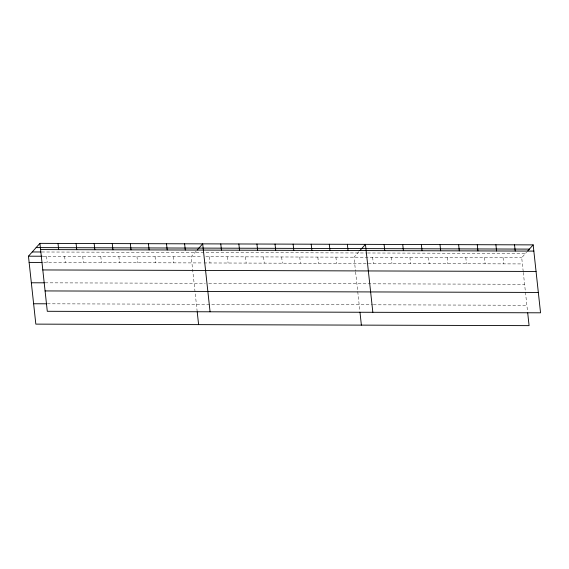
<?xml version="1.0" encoding="UTF-8"?>
<svg xmlns="http://www.w3.org/2000/svg" width="569" height="569" viewBox="0 0 569 569"><rect width="100%" height="100%" fill="white"/><g stroke="black" fill="none" stroke-linecap="round" stroke-linejoin="round"><path stroke-width="0.43" stroke-dasharray="2.85 2.13" d="M196.12 251.214L191.227 256.69L197.13 311.044M358.897 251.711L353.996 257.188L355.504 271.043M523.21 271.562L521.709 257.707L526.602 252.223M41.708 251.989L366.656 252.985M367.546 252.985L525.493 253.468M43.095 256.235L202.422 256.726M205.864 256.733L521.709 257.707M43.763 262.451L203.097 262.942M203.958 262.949L522.385 263.924M45.115 282.821L205.309 283.312M208.752 283.319L524.597 284.287M47.398 303.803L372.475 304.799M373.364 304.799L526.873 305.276M523.302 272.409L525.358 291.285M525.45 292.16L527.52 311.215M503.074 257.65L503.75 263.867M484.439 257.593L485.115 263.81M465.805 257.537L466.48 263.753M447.17 257.48L447.846 263.696M428.535 257.423L429.211 263.639M409.9 257.366L410.576 263.582M391.266 257.302L391.941 263.525M372.631 257.245L373.307 263.468M355.597 271.897L357.645 290.766M357.745 291.641L359.907 311.549M335.916 257.138L336.592 263.355M317.829 257.081L318.505 263.298M299.742 257.024L300.418 263.241M281.655 256.968L282.331 263.184M263.568 256.911L264.244 263.134M245.481 256.861L246.157 263.077M227.394 256.804L228.069 263.02M209.314 256.747L209.989 262.963M173.14 256.633L173.815 262.857M155.053 256.583L155.728 262.8M136.965 256.527L137.641 262.743M118.878 256.47L119.554 262.686M100.791 256.413L101.467 262.629M82.711 256.356L83.387 262.579M64.624 256.306L65.3 262.522M46.537 256.249L47.213 262.465"/><path stroke-width="0.85" d="M527.705 312.907L529.085 325.639L35.833 324.124L28.45 256.192L39.915 243.361L533.167 244.876L540.55 312.808L47.291 311.293L39.915 243.361M197.237 249.962L202.685 243.859L210.068 311.791M360.006 250.467L365.462 244.357L372.844 312.296M527.719 250.979L533.167 244.876M36.132 247.593L529.39 249.108M40.591 249.578L533.843 251.093M32.234 251.96L40.847 251.982M28.45 256.192L42.227 256.235M29.126 262.409L42.042 262.451M42.803 269.948L536.055 271.456M31.338 282.779L44.254 282.814M45.079 290.93L538.338 292.445M33.621 303.761L46.537 303.796M514.532 244.819L515.208 251.036M495.905 244.762L496.581 250.979M477.27 244.706L477.946 250.922M458.635 244.649L459.311 250.865M440.001 244.592L440.676 250.808M421.366 244.535L422.042 250.751M402.731 244.478L403.407 250.694M384.096 244.421L384.772 250.637M359.999 312.395L361.379 325.127M347.375 244.307L348.05 250.524M329.287 244.25L329.963 250.467M311.207 244.193L311.883 250.41M293.12 244.137L293.796 250.353M275.033 244.08L275.709 250.303M256.946 244.03L257.622 250.246M238.859 243.973L239.535 250.189M220.772 243.916L221.448 250.132M197.223 311.897L198.602 324.622M184.605 243.802L185.281 250.026M166.518 243.752L167.194 249.969M148.431 243.696L149.106 249.912M130.344 243.639L131.019 249.855M112.257 243.582L112.932 249.798M94.17 243.525L94.845 249.748M76.082 243.475L76.758 249.691M58.002 243.418L58.678 249.635"/></g></svg>
